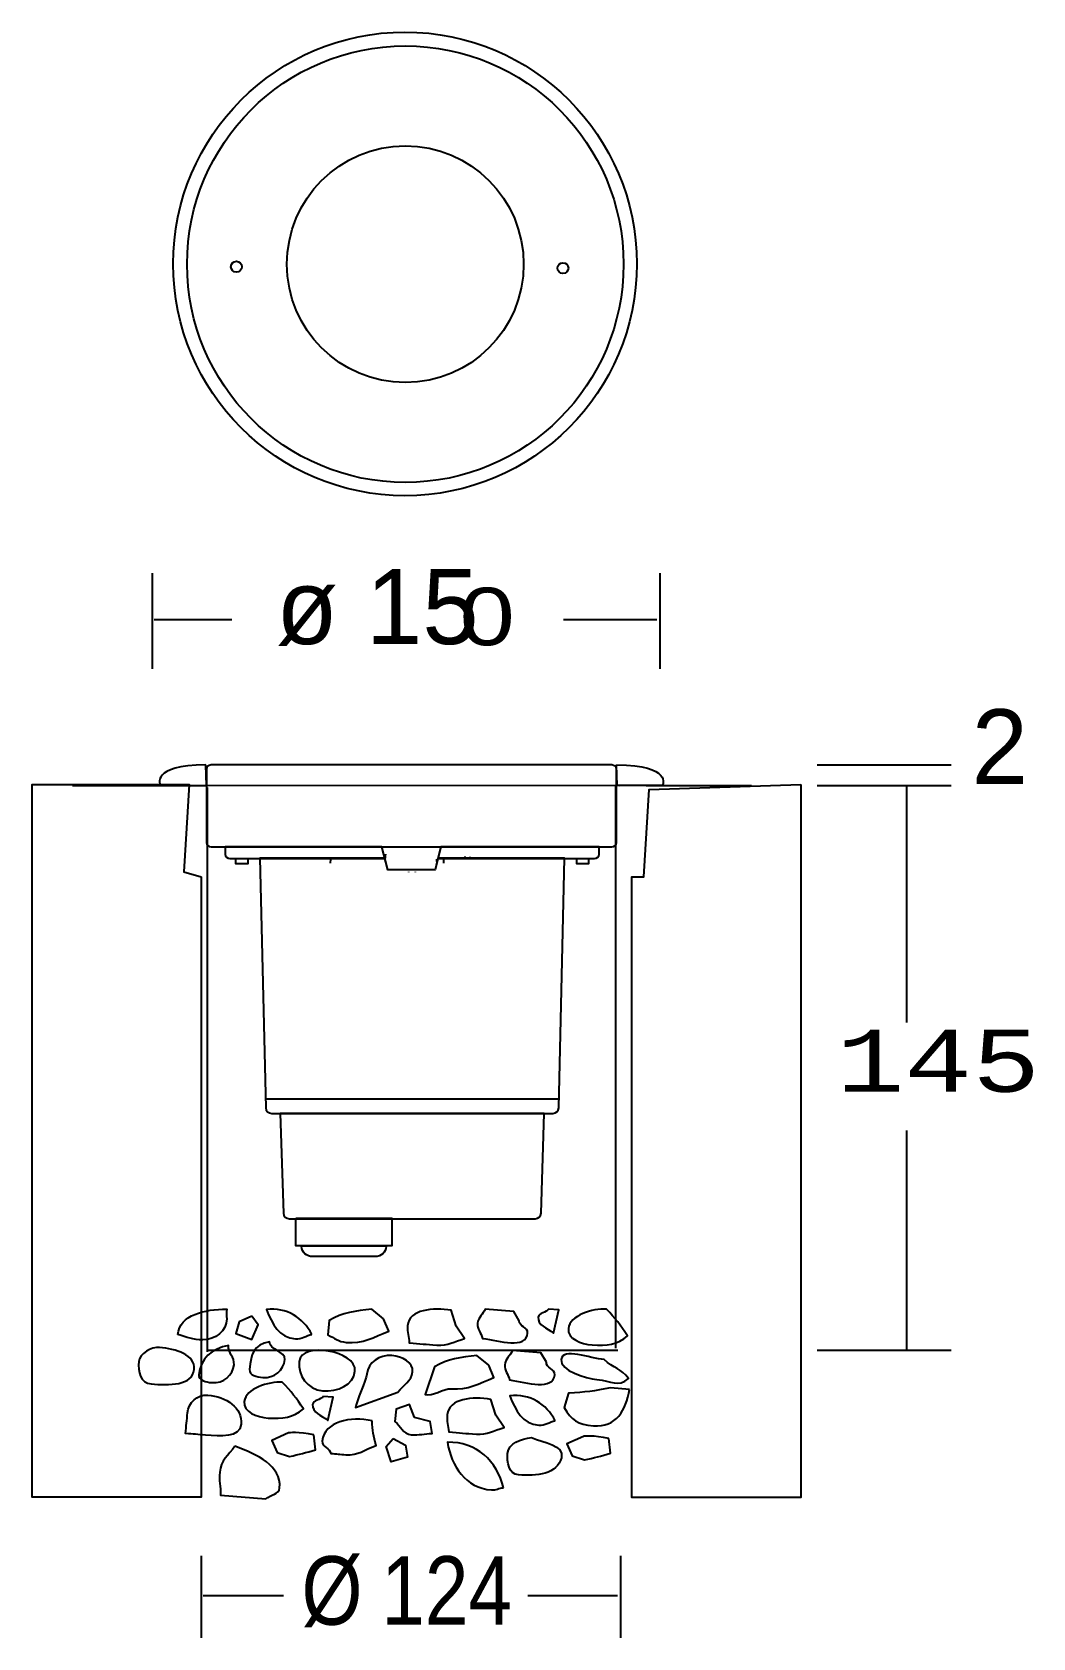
# Model space of a CAD drawing. Extents: x 40 to 167, y 66 to 270.
import ezdxf

# ---------------------------------------------------------------- set-up
doc = ezdxf.new("R2010")
doc.units = 0
doc.layers.add('LIVELLO_1', color=160, linetype='Continuous')
doc.styles.add('STD', font='txt')

# ---------------------------------------------------------------- blocks, each defined once
blk = doc.blocks.new('AI9-BLK5')
at = {"layer": 'LIVELLO_1', "color": 7}
for points in [[(-16.8, 11.15), (-18.41, 10.41), (-18.81, 8.92), (-16.8, 8.18), (-15.99, 10.04)], [(1.16, -4.38), (2.7, -5.25), (2.96, -6.76), (0.88, -7.34), (0.25, -5.42)]]:
    blk.add_lwpolyline(points, close=True, dxfattribs=at)
for points, knots in [([(-9.16, 8.82), (-9.89, 8.7), (-10.44, 8.18), (-11.24, 8.25), (-13.35, 8.42), (-14.2, 10.16), (-14.94, 12), (-12.38, 12.26), (-10.28, 10.97), (-9.16, 8.82)], [0, 0, 0, 0, 1, 1, 1, 2, 2, 2, 3, 3, 3, 3]), ([(9.15, 9.87), (9.15, 9.87), (10.22, 8.29), (10.22, 8.29), (8.87, 7.94), (8.1, 7.35), (6.69, 7.46), (5.29, 7.57), (4.59, 7.63), (3.18, 7.74), (3.16, 8.58), (2.9, 9.07), (2.98, 9.9), (3.18, 12.03), (6.24, 12.25), (8.53, 11.88), (8.53, 11.88), (9.15, 9.87), (9.15, 9.87)], [0, 0, 0, 0, 1, 1, 1, 2, 2, 2, 3, 3, 3, 4, 4, 4, 5, 5, 5, 6, 6, 6, 6]), ([(-26.2, 8.79), (-25.02, 8.46), (-24.26, 8.13), (-23.03, 8.13), (-21.38, 8.13), (-19.98, 9.27), (-19.98, 10.78), (-19.98, 11.27), (-20.03, 11.54), (-19.98, 12.03), (-22.73, 12.03), (-25.96, 11.33), (-26.2, 8.79)], [0, 0, 0, 0, 1, 1, 1, 2, 2, 2, 3, 3, 3, 4, 4, 4, 4]), ([(-0.08, 10.79), (-0.08, 10.79), (0.59, 9.24), (0.59, 9.24), (-1.31, 8.46), (-2.7, 7.64), (-4.81, 7.81), (-5.82, 7.89), (-6.28, 8.4), (-7.15, 8.75), (-7.15, 8.75), (-6.98, 10.6), (-6.98, 10.6), (-5.26, 11.58), (-3.62, 11.82), (-1.58, 12.03), (-1.58, 12.03), (-0.08, 10.79), (-0.08, 10.79)], [0, 0, 0, 0, 1, 1, 1, 2, 2, 2, 3, 3, 3, 4, 4, 4, 5, 5, 5, 6, 6, 6, 6]), ([(17.16, 10.56), (17.09, 9.82), (18.29, 9.72), (18.22, 8.98), (18.03, 6.95), (14.68, 7.96), (12.49, 8.32), (12.35, 8.99), (11.79, 9.5), (11.86, 10.24), (11.93, 10.98), (12.58, 11.4), (12.84, 12.03), (12.84, 12.03), (16.46, 11.74), (16.46, 11.74), (16.46, 11.74), (17.16, 10.56), (17.16, 10.56)], [0, 0, 0, 0, 1, 1, 1, 2, 2, 2, 3, 3, 3, 4, 4, 4, 5, 5, 5, 6, 6, 6, 6]), ([(20.87, 12.03), (20.87, 12.03), (22.18, 11.92), (22.18, 11.92), (22.18, 11.92), (21.49, 8.99), (21.49, 8.99), (20.64, 9.62), (19.46, 10), (19.56, 11.02), (19.61, 11.57), (20.63, 11.58), (20.87, 12.03)], [0, 0, 0, 0, 1, 1, 1, 2, 2, 2, 3, 3, 3, 4, 4, 4, 4]), ([(28.22, 12.01), (29.41, 10.89), (29.97, 9.97), (30.9, 8.65), (29.62, 7.51), (28.25, 7.35), (26.43, 7.49), (24.97, 7.61), (23.27, 8.23), (23.39, 9.58), (23.55, 11.2), (26.47, 12.16), (28.22, 12.01)], [0, 0, 0, 0, 1, 1, 1, 2, 2, 2, 3, 3, 3, 4, 4, 4, 4]), ([(-28.5, 7.18), (-26.46, 6.96), (-23.93, 6.26), (-24.11, 4.38), (-24.31, 2.28), (-27.31, 2.36), (-29.59, 2.54), (-30.93, 2.65), (-31.26, 4.14), (-31.14, 5.38), (-31.05, 6.35), (-29.55, 7.31), (-28.5, 7.18)], [0, 0, 0, 0, 1, 1, 1, 2, 2, 2, 3, 3, 3, 4, 4, 4, 4]), ([(-19.05, 4.97), (-19.18, 3.63), (-20.39, 2.58), (-21.85, 2.7), (-22.62, 2.76), (-23.59, 3), (-23.53, 3.7), (-23.34, 5.7), (-21.85, 7.05), (-19.76, 7.42), (-19.85, 6.45), (-18.95, 5.94), (-19.05, 4.97)], [0, 0, 0, 0, 1, 1, 1, 2, 2, 2, 3, 3, 3, 4, 4, 4, 4]), ([(-12.59, 5.63), (-12.72, 4.28), (-13.94, 3.24), (-15.4, 3.36), (-16.16, 3.42), (-17.14, 3.66), (-17.07, 4.36), (-16.88, 6.36), (-16.62, 7.51), (-14.53, 7.89), (-14.62, 6.92), (-12.5, 6.6), (-12.59, 5.63)], [0, 0, 0, 0, 1, 1, 1, 2, 2, 2, 3, 3, 3, 4, 4, 4, 4]), ([(-3.7, 4.16), (-3.87, 2.39), (-5.9, 1.52), (-7.83, 1.67), (-9.76, 1.83), (-10.94, 3.61), (-10.77, 5.38), (-10.53, 7.97), (-3.46, 6.75), (-3.7, 4.16)], [0, 0, 0, 0, 1, 1, 1, 2, 2, 2, 3, 3, 3, 3]), ([(3.61, 4.06), (3.5, 2.86), (2.45, 2.47), (1.75, 1.5), (1.75, 1.5), (-3.64, -0.47), (-3.64, -0.47), (-3.57, 0.27), (-2.25, 3.04), (-2.18, 3.78), (-2.04, 5.26), (-0.63, 6.27), (0.98, 6.14), (2.28, 6.03), (3.73, 5.26), (3.61, 4.06)], [0, 0, 0, 0, 1, 1, 1, 2, 2, 2, 3, 3, 3, 4, 4, 4, 5, 5, 5, 5]), ([(13.28, 4.91), (13.28, 4.91), (13.94, 3.36), (13.94, 3.36), (12.05, 2.58), (10.65, 1.76), (8.54, 1.93), (7.54, 2.01), (6.08, 0.86), (5.21, 1.21), (5.21, 1.21), (6.38, 4.72), (6.38, 4.72), (8.09, 5.7), (9.73, 5.94), (11.78, 6.15), (11.78, 6.15), (13.28, 4.91), (13.28, 4.91)], [0, 0, 0, 0, 1, 1, 1, 2, 2, 2, 3, 3, 3, 4, 4, 4, 5, 5, 5, 6, 6, 6, 6]), ([(20.6, 5.29), (20.53, 4.55), (21.74, 4.45), (21.66, 3.71), (21.47, 1.68), (18.13, 2.69), (15.93, 3.06), (15.79, 3.72), (15.24, 4.23), (15.31, 4.97), (15.38, 5.71), (16.02, 6.13), (16.29, 6.76), (16.29, 6.76), (19.9, 6.47), (19.9, 6.47), (19.9, 6.47), (20.6, 5.29), (20.6, 5.29)], [0, 0, 0, 0, 1, 1, 1, 2, 2, 2, 3, 3, 3, 4, 4, 4, 5, 5, 5, 6, 6, 6, 6]), ([(27.93, 5.62), (29.12, 4.49), (30.08, 4.53), (31.02, 3.21), (29.73, 2.06), (28.84, 2.95), (27.02, 3.1), (25.56, 3.22), (22.34, 4.27), (22.47, 5.62), (22.63, 7.23), (26.18, 5.76), (27.93, 5.62)], [0, 0, 0, 0, 1, 1, 1, 2, 2, 2, 3, 3, 3, 4, 4, 4, 4]), ([(-12.92, 2.74), (-11.73, 1.61), (-11.17, 0.7), (-10.24, -0.62), (-11.53, -1.77), (-12.9, -1.93), (-14.71, -1.79), (-16.17, -1.67), (-17.88, -1.04), (-17.75, 0.31), (-17.6, 1.92), (-14.68, 2.88), (-12.92, 2.74)], [0, 0, 0, 0, 1, 1, 1, 2, 2, 2, 3, 3, 3, 4, 4, 4, 4]), ([(31.16, 1.85), (30.7, -0.82), (29.48, -3.01), (26.57, -2.78), (24.56, -2.61), (23.8, -2.04), (22.84, -0.47), (22.84, -0.47), (23.42, 1.35), (23.42, 1.35), (25.55, 1.46), (26.68, 1.65), (28.75, 2.04), (28.75, 2.04), (31.16, 1.85), (31.16, 1.85)], [0, 0, 0, 0, 1, 1, 1, 2, 2, 2, 3, 3, 3, 4, 4, 4, 5, 5, 5, 5]), ([(-22.38, 1.12), (-23.73, 1.22), (-24.83, 0.12), (-24.95, -1.12), (-25.05, -2.14), (-25.11, -2.74), (-25.2, -3.76), (-24.21, -3.84), (-23.68, -3.88), (-22.69, -3.96), (-20.82, -4.11), (-18.3, -4.32), (-18.14, -2.59), (-17.94, -0.49), (-20.1, 0.94), (-22.38, 1.12)], [0, 0, 0, 0, 1, 1, 1, 2, 2, 2, 3, 3, 3, 4, 4, 4, 5, 5, 5, 5]), ([(-7.76, 0.94), (-7.76, 0.94), (-6.45, 0.84), (-6.45, 0.84), (-6.45, 0.84), (-7.13, -2.09), (-7.13, -2.09), (-7.98, -1.46), (-9.16, -1.09), (-9.07, -0.07), (-9.02, 0.48), (-8, 0.5), (-7.76, 0.94)], [0, 0, 0, 0, 1, 1, 1, 2, 2, 2, 3, 3, 3, 4, 4, 4, 4]), ([(14.17, -1.43), (14.17, -1.43), (15.23, -3.01), (15.23, -3.01), (13.88, -3.37), (13.12, -3.96), (11.71, -3.85), (10.31, -3.73), (9.6, -3.68), (8.2, -3.56), (8.18, -2.72), (7.92, -2.23), (8, -1.4), (8.2, 0.73), (11.26, 0.95), (13.55, 0.57), (13.55, 0.57), (14.17, -1.43), (14.17, -1.43)], [0, 0, 0, 0, 1, 1, 1, 2, 2, 2, 3, 3, 3, 4, 4, 4, 5, 5, 5, 6, 6, 6, 6]), ([(21.72, -2.13), (21, -2.26), (20.44, -2.77), (19.64, -2.71), (17.53, -2.53), (16.68, -0.79), (15.95, 1.04), (18.5, 1.31), (20.61, 0.02), (21.72, -2.13)], [0, 0, 0, 0, 1, 1, 1, 2, 2, 2, 3, 3, 3, 3]), ([(-1.53, -2.14), (-1.54, -3.36), (-1.31, -4.12), (-1.01, -5.27), (-2.58, -5.79), (-3.26, -6.58), (-4.87, -6.45), (-5.58, -6.39), (-6.08, -6.35), (-6.78, -6.29), (-6.82, -5.64), (-7.92, -5.45), (-7.85, -4.71), (-7.61, -2.21), (-4.21, -1.56), (-1.53, -2.14)], [0, 0, 0, 0, 1, 1, 1, 2, 2, 2, 3, 3, 3, 4, 4, 4, 5, 5, 5, 5]), ([(3.87, -1.71), (3.87, -1.71), (5.84, -2.24), (5.84, -2.24), (5.84, -2.24), (6.1, -3.75), (6.1, -3.75), (5.09, -3.76), (4.46, -3.99), (3.45, -3.91), (2.35, -3.82), (2.14, -2.78), (1.38, -2.25), (1.38, -2.25), (1.53, -0.68), (1.53, -0.68), (1.53, -0.68), (3.21, -0.07), (3.21, -0.07), (3.21, -0.07), (3.87, -1.71), (3.87, -1.71)], [0, 0, 0, 0, 1, 1, 1, 2, 2, 2, 3, 3, 3, 4, 4, 4, 5, 5, 5, 6, 6, 6, 7, 7, 7, 7]), ([(-8.92, -3.94), (-8.92, -3.94), (-8.69, -5.82), (-8.69, -5.82), (-9.94, -6.19), (-10.77, -6.4), (-12.01, -6.67), (-12.01, -6.67), (-13.58, -6.17), (-13.58, -6.17), (-13.58, -6.17), (-14.25, -4.63), (-14.25, -4.63), (-14.25, -4.63), (-12.13, -3.68), (-12.13, -3.68), (-12.13, -3.68), (-10.8, -3.51), (-8.92, -3.94)], [0, 0, 0, 0, 1, 1, 1, 2, 2, 2, 3, 3, 3, 4, 4, 4, 5, 5, 5, 6, 6, 6, 6]), ([(28.52, -4.38), (28.52, -4.38), (28.74, -6.26), (28.74, -6.26), (27.5, -6.63), (26.66, -6.84), (25.42, -7.11), (25.42, -7.11), (23.85, -6.61), (23.85, -6.61), (23.85, -6.61), (23.19, -5.07), (23.19, -5.07), (23.19, -5.07), (25.3, -4.12), (25.3, -4.12), (25.3, -4.12), (26.63, -3.95), (28.52, -4.38)], [0, 0, 0, 0, 1, 1, 1, 2, 2, 2, 3, 3, 3, 4, 4, 4, 5, 5, 5, 6, 6, 6, 6]), ([(-18.94, -5.37), (-16.11, -6.44), (-13, -7.81), (-13.27, -10.68), (-13.35, -11.51), (-14.37, -11.52), (-15.02, -12.03), (-15.02, -12.03), (-20.75, -11.57), (-20.75, -11.57), (-20.74, -10.45), (-20.98, -9.77), (-20.87, -8.67), (-20.74, -7.18), (-19.76, -6.52), (-18.94, -5.37)], [0, 0, 0, 0, 1, 1, 1, 2, 2, 2, 3, 3, 3, 4, 4, 4, 5, 5, 5, 5]), ([(15.17, -10.67), (14.57, -10.63), (14.24, -10.97), (13.63, -10.92), (10.32, -10.66), (8.55, -7.9), (8.03, -4.87), (11.79, -4.8), (14.29, -7.24), (15.17, -10.67)], [0, 0, 0, 0, 1, 1, 1, 2, 2, 2, 3, 3, 3, 3]), ([(18.7, -4.28), (17.37, -4.46), (15.8, -4.98), (15.68, -6.28), (15.57, -7.39), (15.83, -8.9), (17.04, -9), (19.35, -9.19), (22, -8.93), (22.51, -6.83), (22.87, -5.18), (20.25, -4.97), (18.7, -4.28)], [0, 0, 0, 0, 1, 1, 1, 2, 2, 2, 3, 3, 3, 4, 4, 4, 4])]:
    blk.add_open_spline(points, degree=3, knots=knots, dxfattribs=at)
blk = doc.blocks.new('AI9-BLK2')
at = {"layer": 'LIVELLO_1', "color": 7}
for points in [[(-26.36945, 32.30578), (-26.36945, -46.453409), (-47.808968, -46.451342), (-47.808968, 44.012214), (-27.860832, 44.012214), (-28.540894, 32.927792)], [(49.775256, 44.012214), (49.775256, -46.495439), (28.334705, -46.475458), (28.334705, 32.30578), (29.828153, 32.30578), (30.506493, 43.39227)]]:
    blk.add_lwpolyline(points, close=True, dxfattribs=at)
blk = doc.blocks.new('AI9-BLK1')
at = {"layer": 'LIVELLO_1', "color": 7}
for p, q in [((-46.68, 21.9), (-46.68, 34.05)), ((17.78, 21.9), (17.78, 34.05)), ((-36.63, 28.14), (-46.45, 28.14)), ((17.35, 28.14), (5.5, 28.14)), ((11.39, 9.71), (-39.01, 9.71)), ((37.67, 9.75), (54.69, 9.75)), ((-56.85, 7.12), (-43.49, 7.12)), ((-39.86, 7.16), (12.66, 7.11)), ((-39.75, 6.87), (-39.75, -64.79)), ((12.1, 7.06), (12.1, -64.32)), ((12.11, 6.63), (12.11, -57.64)), ((12.13, 6.08), (12.13, 7.17)), ((15.98, 7.12), (29.34, 7.12)), ((37.67, 7.12), (54.69, 7.12)), ((49.02, 7.12), (49.02, -22.97)), ((-7, -2.19), (-7, -1.92)), ((-6.38, -1.95), (-6.41, -2.18)), ((-24.08, -2.23), (-24.11, -2.73)), ((-14.16, -3.9), (-14.16, -3.84)), ((-13.33, -3.84), (-13.33, -3.9)), ((-10.58, -2.54), (-10.58, -2.24)), ((-9.75, -2.25), (-9.75, -2.77)), ((-32.28, -32.68), (4.83, -32.68)), ((49.02, -36.68), (49.02, -64.58)), ((-39.65, -64.55), (12.31, -64.55)), ((12.31, -64.55), (12.4, -64.55)), ((37.67, -64.55), (54.69, -64.55)), ((-40.46, -101.07), (-40.46, -90.68)), ((12.77, -101.07), (12.77, -90.68)), ((-30.07, -95.73), (-40.25, -95.73)), ((12.36, -95.73), (0.98, -95.73))]:
    blk.add_line(p, q, dxfattribs=at)
for points in [[(-17.57, -0.66), (-10.07, -0.66), (-10.82, -3.59), (-16.82, -3.59)], [(-17.55, -0.66), (-10.07, -0.66), (-10.81, -3.58), (-16.8, -3.58)], [(-36.1, -2.14), (-34.6, -2.14), (-34.6, -2.82), (-36.1, -2.82)], [(7.17, -2.14), (8.67, -2.14), (8.67, -2.82), (7.17, -2.82)], [(-28.47, -47.82), (-16.31, -47.82), (-16.31, -51.31), (-28.47, -51.31)]]:
    blk.add_lwpolyline(points, close=True, dxfattribs=at)
for centre, radius in [((-14.63, 73.31), 29.42), ((-14.59, 73.27), 27.7), ((-14.59, 73.27), 15.02), ((-36.03, 72.95), 0.688), ((5.42, 72.77), 0.687)]:
    blk.add_circle(centre, radius, dxfattribs=at)
for points, knots in [([(-39.91, 9.71), (-39.91, 9.71), (-39.83, 7.12), (-39.83, 7.12), (-39.83, 7.12), (-45.68, 7.12), (-45.68, 7.12), (-45.68, 7.12), (-47.04, 9.71), (-39.91, 9.71)], [0, 0, 0, 0, 1, 1, 1, 2, 2, 2, 3, 3, 3, 3]), ([(-39.24, 9.71), (-39.24, 9.71), (11.62, 9.71), (11.62, 9.71), (11.95, 9.71), (12.22, 9.46), (12.22, 9.16), (12.22, 9.16), (12.22, -0.11), (12.22, -0.11), (12.22, -0.41), (11.95, -0.66), (11.62, -0.66), (11.62, -0.66), (-39.24, -0.66), (-39.24, -0.66), (-39.57, -0.66), (-39.83, -0.41), (-39.83, -0.11), (-39.83, -0.11), (-39.83, 9.16), (-39.83, 9.16), (-39.83, 9.46), (-39.57, 9.71), (-39.24, 9.71)], [0, 0, 0, 0, 1, 1, 1, 2, 2, 2, 3, 3, 3, 4, 4, 4, 5, 5, 5, 6, 6, 6, 7, 7, 7, 8, 8, 8, 8]), ([(12.23, 9.71), (12.23, 9.71), (12.31, 7.12), (12.31, 7.12), (12.31, 7.12), (18.07, 7.12), (18.07, 7.12), (18.07, 7.12), (19.35, 9.71), (12.23, 9.71)], [0, 0, 0, 0, 1, 1, 1, 2, 2, 2, 3, 3, 3, 3]), ([(-36.85, -2.14), (-37.18, -2.14), (-37.45, -1.89), (-37.45, -1.59), (-37.45, -1.59), (-37.45, -0.66), (-37.45, -0.66), (-37.45, -0.66), (-17.57, -0.66), (-17.57, -0.66), (-17.57, -0.66), (-17.19, -2.14), (-17.19, -2.14), (-17.19, -2.14), (-36.85, -2.14), (-36.85, -2.14)], [0, 0, 0, 0, 1, 1, 1, 2, 2, 2, 3, 3, 3, 4, 4, 4, 5, 5, 5, 5]), ([(-10.07, -0.66), (-10.07, -0.66), (10.02, -0.66), (10.02, -0.66), (10.02, -0.66), (10.02, -1.59), (10.02, -1.59), (10.02, -1.89), (9.75, -2.14), (9.42, -2.14), (9.42, -2.14), (-10.45, -2.14), (-10.45, -2.14), (-10.45, -2.14), (-10.07, -0.66), (-10.07, -0.66)], [0, 0, 0, 0, 1, 1, 1, 2, 2, 2, 3, 3, 3, 4, 4, 4, 5, 5, 5, 5]), ([(-2.59, -2.13), (-2.59, -2.13), (5.63, -2.13), (5.63, -2.13), (5.63, -2.13), (4.88, -33.81), (4.88, -33.81), (4.88, -34.19), (4.55, -34.5), (4.13, -34.5), (4.13, -34.5), (-31.55, -34.5), (-31.55, -34.5), (-31.96, -34.5), (-32.3, -34.19), (-32.3, -33.81), (-32.3, -33.81), (-33.05, -2.13), (-33.05, -2.13), (-33.05, -2.13), (-24.91, -2.13), (-24.91, -2.13), (-24.91, -2.13), (-17.17, -2.13), (-17.17, -2.13), (-17.17, -2.13), (-16.8, -3.58), (-16.8, -3.58), (-16.8, -3.58), (-10.81, -3.58), (-10.81, -3.58), (-10.81, -3.58), (-10.44, -2.13), (-10.44, -2.13), (-10.44, -2.13), (-2.59, -2.13), (-2.59, -2.13)], [0, 0, 0, 0, 1, 1, 1, 2, 2, 2, 3, 3, 3, 4, 4, 4, 5, 5, 5, 6, 6, 6, 7, 7, 7, 8, 8, 8, 9, 9, 9, 10, 10, 10, 11, 11, 11, 12, 12, 12, 12]), ([(3.04, -34.5), (3.04, -34.5), (2.64, -47.18), (2.64, -47.18), (2.64, -47.56), (2.3, -47.87), (1.89, -47.87), (1.89, -47.87), (-29.3, -47.87), (-29.3, -47.87), (-29.72, -47.87), (-30.05, -47.56), (-30.05, -47.18), (-30.05, -47.18), (-30.46, -34.5), (-30.46, -34.5), (-30.46, -34.5), (3.04, -34.5), (3.04, -34.5)], [0, 0, 0, 0, 1, 1, 1, 2, 2, 2, 3, 3, 3, 4, 4, 4, 5, 5, 5, 6, 6, 6, 6]), ([(-27.75, -51.31), (-27.75, -51.31), (-27.75, -51.41), (-27.75, -51.41), (-27.75, -52.11), (-27.12, -52.69), (-26.34, -52.69), (-26.34, -52.69), (-18.43, -52.69), (-18.43, -52.69), (-17.65, -52.69), (-17.03, -52.11), (-17.03, -51.41), (-17.03, -51.41), (-17.03, -51.31), (-17.03, -51.31), (-17.03, -51.31), (-27.75, -51.31), (-27.75, -51.31)], [0, 0, 0, 0, 1, 1, 1, 2, 2, 2, 3, 3, 3, 4, 4, 4, 5, 5, 5, 6, 6, 6, 6])]:
    blk.add_open_spline(points, degree=3, knots=knots, dxfattribs=at)
blk.add_open_spline([(-17.11, -1.61), (-17.13, -1.98), (-17.16, -2.18), (-17.19, -2.18)], degree=3, dxfattribs=at)
for name, p in [('AI9-BLK2', (-14.15, -36.78)), ('AI9-BLK5', (-17.28, -71.38))]:
    blk.add_blockref(name, p, dxfattribs=at)
at = {"layer": 'LIVELLO_1', "color": 7, "attachment_point": 1, "style": 'STD'}
for s, insert, char_height in [('\\fMyriad Roman|b0|i0;\\H9.5157;\\W1.01;\\C7;ø 15', (-31, 34.57), 9.5157), ('\\fMyriad Roman|b0|i0;\\H7.3029;\\W1.29;\\C7;0', (-7.7, 32.21), 7.3029), ('\\fMyriad Roman|b0|i0;\\H9.4996;\\W1.01;\\C7;2', (57.31, 16.78), 9.4996), ('\\fCourier|b0|i0;\\H7.8879;\\W1.09;\\C7;145', (40.14, -23.88), 7.8879), ('\\fArial Narrow|b0|i0;\\H8.6938;\\C7;Ø', (-27.77, -90.71), 8.6938), ('\\fArial Narrow|b0|i0;\\H8.6938;\\C7;124', (-17.65, -90.71), 8.6938)]:
    blk.add_mtext(s, dxfattribs=dict(at, insert=insert, char_height=char_height))

msp = doc.modelspace()

# ---------------------------------------------------------------- block references
at = {"layer": 'LIVELLO_1', "color": 7}
msp.add_blockref('AI9-BLK1', (101.870957, 166.880253), dxfattribs=at)

doc.saveas('drawing.dxf')
